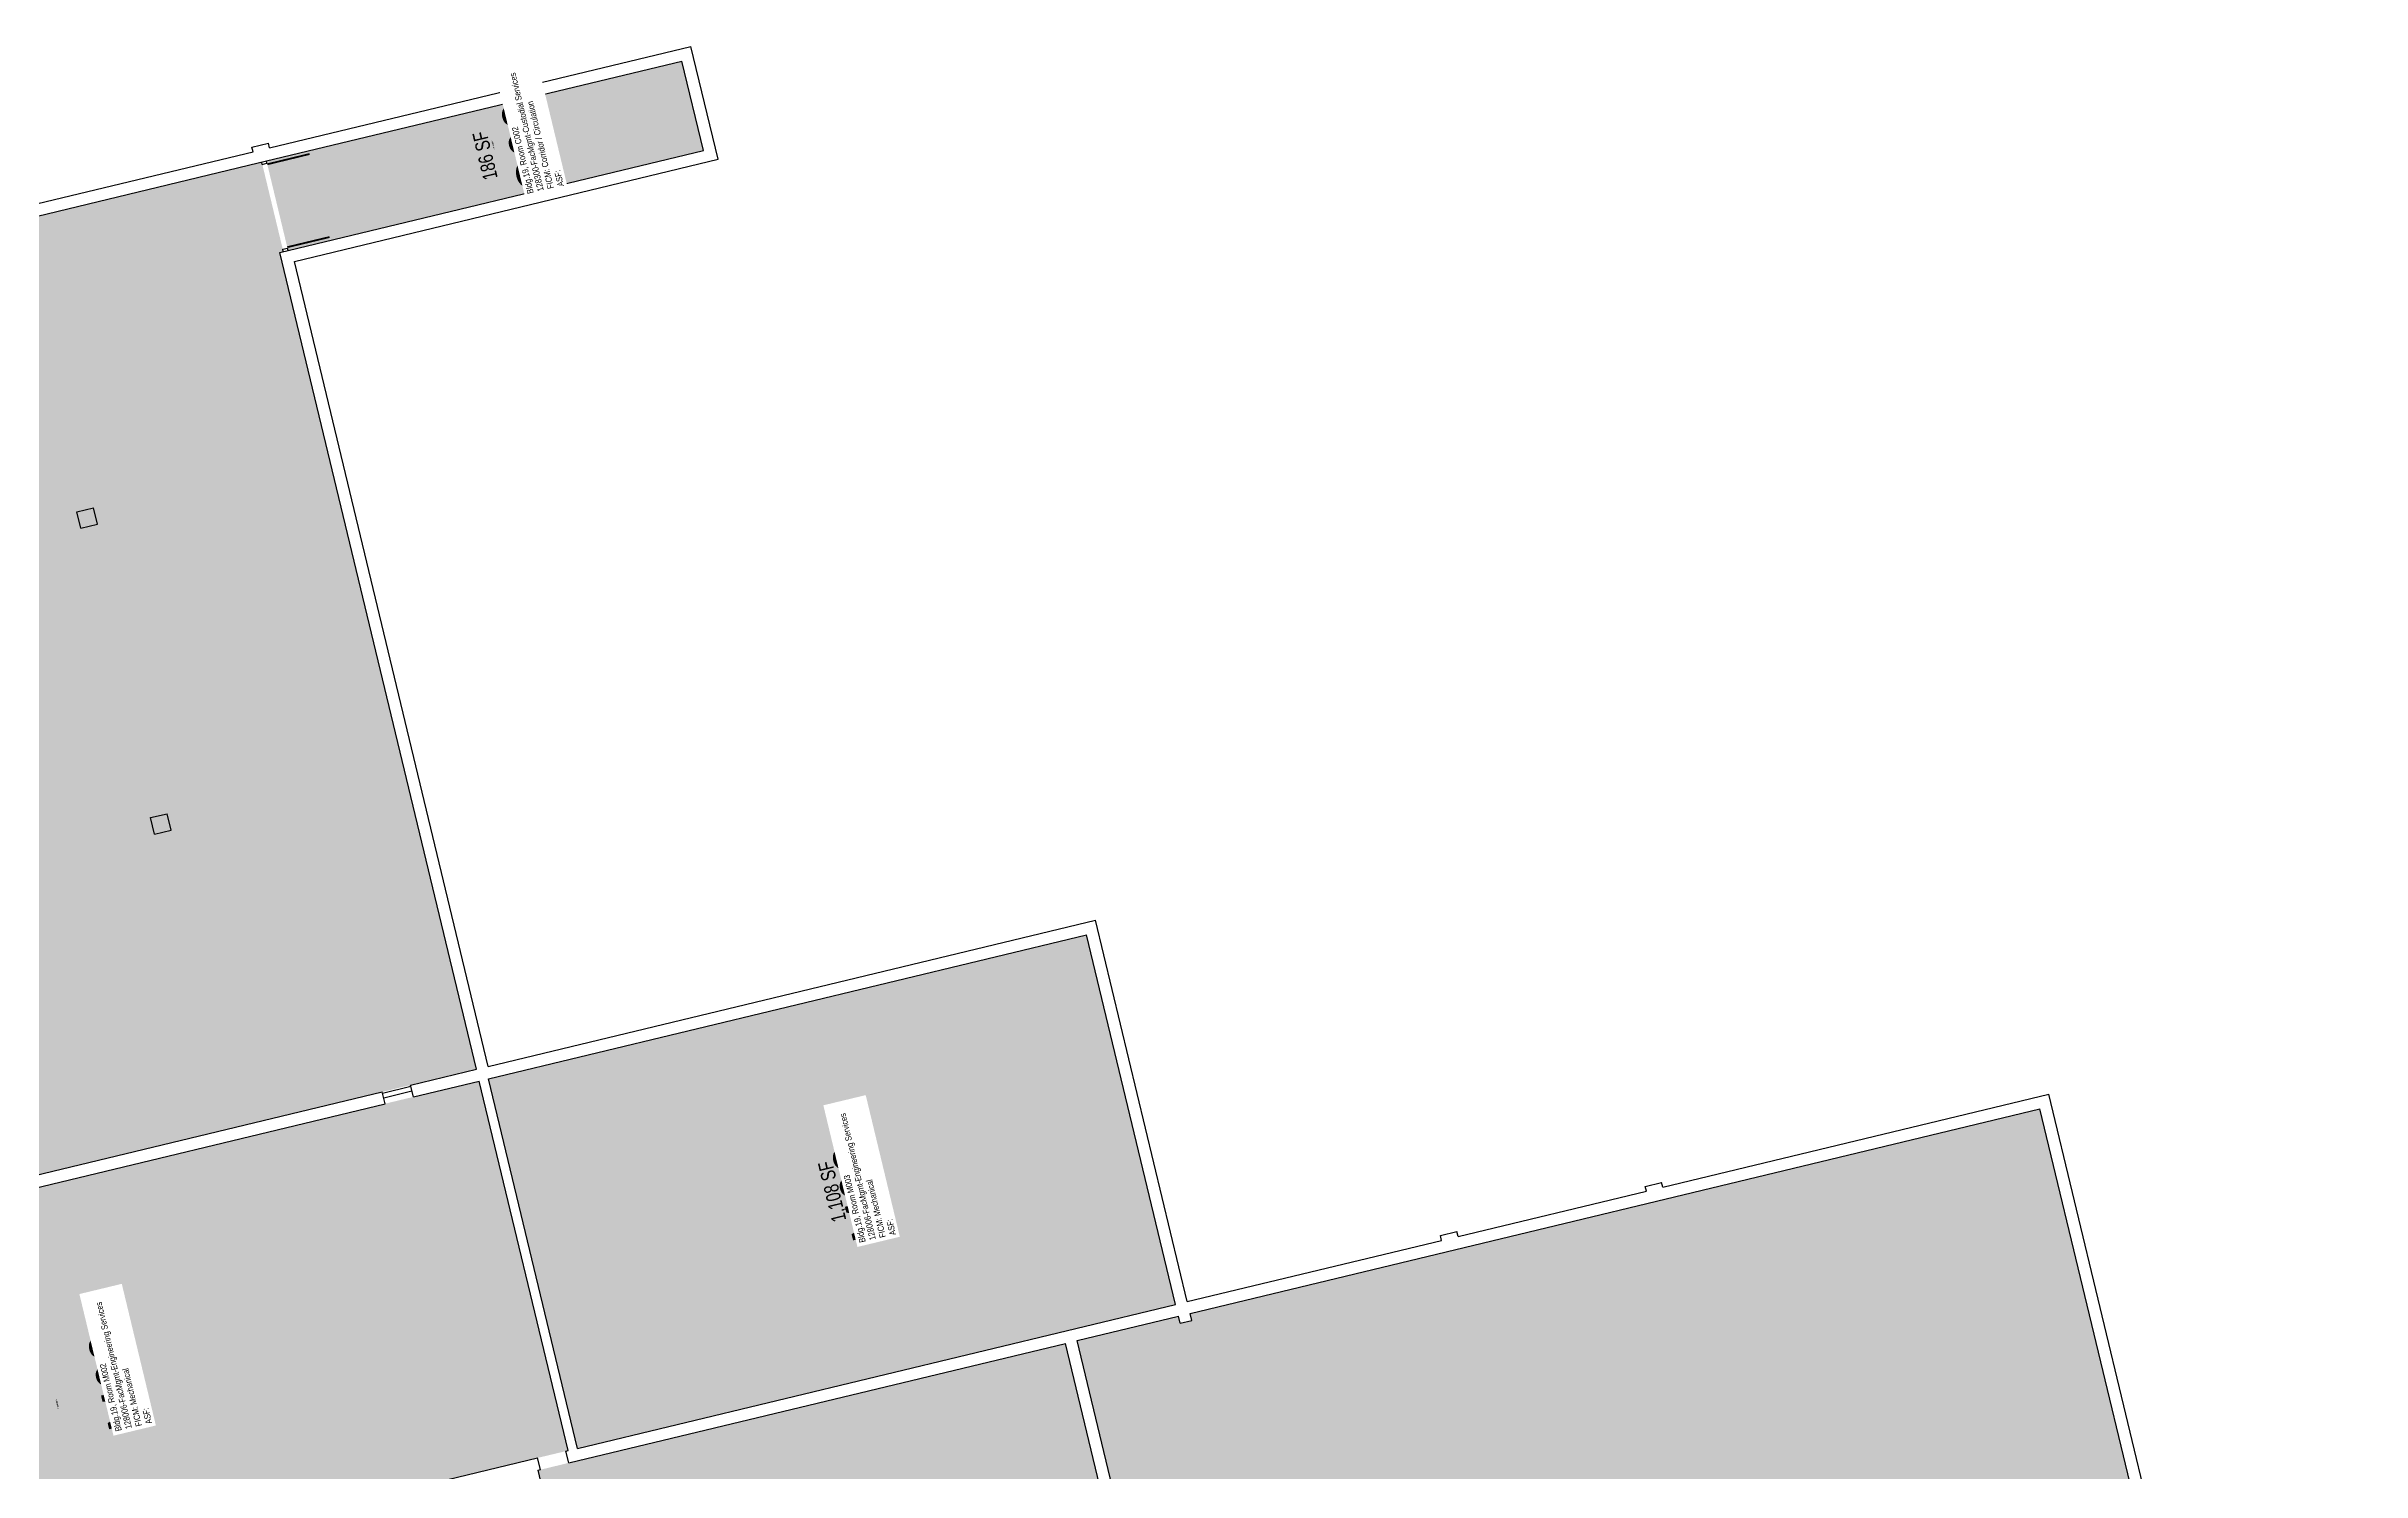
# Model space of a CAD drawing. Header units: inches. Extents: x 69214422 to 69219374, y 27667901 to 27671446.
# Drawn here: x 69217461 to 69219374, y 27670269 to 27671446 of the extents above; entities that cross this region are included whole.
import ezdxf
from ezdxf.enums import TextEntityAlignment as Align

# ---------------------------------------------------------------- set-up
doc = ezdxf.new("R2010")
doc.units = ezdxf.units.IN
doc.header["$LTSCALE"] = 100
doc.header["$MEASUREMENT"] = 0
for name, color, linetype in [('A-COLS', 5, 'CONTINUOUS'), ('A-DOOR', 2, 'CONTINUOUS'), ('A-GLAZ', 1, 'CONTINUOUS'), ('A-IDEN-RNUM', 7, 'CONTINUOUS'), ('A-IDEN-SNUM', 4, 'CONTINUOUS'), ('A-IDEN-VNUM', 4, 'CONTINUOUS'), ('A-WALL', 5, 'CONTINUOUS'), ('AREA-TEXT', 3, 'CONTINUOUS'), ('Rooms-Category-Color', 7, 'CONTINUOUS'), ('Rooms-College-Color', 7, 'CONTINUOUS'), ('Rooms-Department-Color', 7, 'CONTINUOUS'), ('Rooms-Division-Color', 7, 'CONTINUOUS'), ('Rooms-Information', 7, 'CONTINUOUS')]:
    doc.layers.add(name, color=color, linetype=linetype)
doc.styles.add('CP_AREA', font='arial.ttf', dxfattribs={"height": 15})
doc.styles.add('CP_ROOMSNUMBER', font='arial.ttf', dxfattribs={"height": 1})
doc.styles.add('CP_ROOMVNUMBER', font='arial.ttf', dxfattribs={"width": 0.85, "height": 0.075})

msp = doc.modelspace()

# ---------------------------------------------------------------- hatches: boundary and pattern name
at = {"layer": 'Rooms-Category-Color', "true_color": 0xadadad}
for points in [[(69217661, 27671277.7), (69218004.2, 27671360.3), (69217986.4, 27671434.2), (69217648, 27671352.8), (69217643.2, 27671351.6)], [(69217826.7, 27670593.5), (69217852, 27670599.6), (69217925.9, 27670617.4), (69217931.7, 27670618.8), (69218089.2, 27670656.7), (69218117.4, 27670663.5), (69218123.2, 27670664.9), (69218320.6, 27670712.4), (69218354.8, 27670570.5), (69218356.2, 27670564.6), (69218376.5, 27670480), (69218377.9, 27670474.2), (69218394.1, 27670407.1), (69217900.2, 27670288.2)], [(69217042.8, 27670175.4), (69217064.1, 27670087), (69217867.1, 27670280.3), (69217890.5, 27670285.9), (69217892.4, 27670286.4), (69217818.9, 27670591.6), (69217798.5, 27670586.7), (69217788.8, 27670584.4), (69217764.5, 27670578.5), (69217741.1, 27670572.9), (69217442.2, 27670501), (69217372.2, 27670484.1), (69217104.3, 27670419.6), (69217090.7, 27670416.3), (69217084.9, 27670414.9), (69216990.6, 27670392.2), (69216997.6, 27670363.1), (69217003.2, 27670339.7), (69217034.8, 27670208.5)], [(69218324, 27670330.6), (69218312.8, 27670377.3), (69218396.4, 27670397.4), (69218397.8, 27670391.6), (69218407.5, 27670393.9), (69218406.1, 27670399.7), (69218616.1, 27670450.3), (69218629.7, 27670453.6), (69218785.3, 27670491), (69218798.9, 27670494.3), (69219108.1, 27670568.7), (69219145.4, 27670413.6), (69219205.2, 27670165.2), (69219290, 27669813), (69219361.5, 27669515.8), (69218883.2, 27669400.6), (69218869.6, 27669397.4), (69218659.6, 27669346.8), (69218566.3, 27669324.3), (69218448.8, 27669812.4), (69218428.4, 27669897), (69218424.4, 27669913.5), (69218354.1, 27670205.6), (69218352.5, 27670212.3), (69218335.3, 27670283.9), (69218333.9, 27670289.8), (69218332.5, 27670295.6)], [(69217874.3, 27670271.7), (69217892.8, 27670276.2), (69217894.7, 27670276.6), (69217955, 27670291.1), (69218063.9, 27670317.4), (69218069.7, 27670318.8), (69218179.6, 27670345.2), (69218185.4, 27670346.6), (69218299.2, 27670374), (69218303.1, 27670374.9), (69218415.2, 27669909.2), (69218411.3, 27669908.3), (69218414.6, 27669894.7), (69218418.5, 27669895.6), (69218556.3, 27669323), (69218552.4, 27669322), (69218553.3, 27669318.2), (69218121.7, 27669214.2), (69218121, 27669217.2), (69218075.8, 27669404.8), (69218064.6, 27669451.5), (69218057.1, 27669482.6), (69217980.6, 27669800.5), (69217979.2, 27669806.3), (69217883.9, 27670202), (69217878.3, 27670225.4), (69217875.9, 27670235.1), (69217868.9, 27670264.3), (69217867.5, 27670270.1), (69217869.5, 27670270.6)]]:
    msp.add_hatch(color=253, dxfattribs=at).paths.add_polyline_path(points)
at = {"layer": 'Rooms-Category-Color', "true_color": 0xe3c5e1}
msp.add_hatch(color=254, dxfattribs=at).paths.add_polyline_path([(69217762.1, 27670588.3), (69217816.6, 27670601.4), (69217791.1, 27670707.3), (69217789.7, 27670713.2), (69217711.7, 27671036.9), (69217710.3, 27671042.8), (69217659.9, 27671252.3), (69217654.2, 27671276.1), (69217657.1, 27671276.8), (69217639.3, 27671350.7), (69217636.4, 27671350), (69217634.4, 27671349.5), (69217478.9, 27671312.1), (69217473, 27671310.7), (69217232.9, 27671252.9), (69216808, 27671150.6), (69216923.2, 27670672.2), (69217035.9, 27670699.4), (69217069.7, 27670559.4), (69216956.9, 27670532.2), (69216988.2, 27670402), (69217738.8, 27670582.6)])
at = {"layer": 'Rooms-College-Color', "true_color": 0xadadad}
for points in [[(69217661, 27671277.7), (69218004.2, 27671360.3), (69217986.4, 27671434.2), (69217648, 27671352.8), (69217643.2, 27671351.6)], [(69217762.1, 27670588.3), (69217816.6, 27670601.4), (69217791.1, 27670707.3), (69217789.7, 27670713.2), (69217711.7, 27671036.9), (69217710.3, 27671042.8), (69217659.9, 27671252.3), (69217654.2, 27671276.1), (69217657.1, 27671276.8), (69217639.3, 27671350.7), (69217636.4, 27671350), (69217634.4, 27671349.5), (69217478.9, 27671312.1), (69217473, 27671310.7), (69217232.9, 27671252.9), (69216808, 27671150.6), (69216923.2, 27670672.2), (69217035.9, 27670699.4), (69217069.7, 27670559.4), (69216956.9, 27670532.2), (69216988.2, 27670402), (69217738.8, 27670582.6)], [(69217826.7, 27670593.5), (69217852, 27670599.6), (69217925.9, 27670617.4), (69217931.7, 27670618.8), (69218089.2, 27670656.7), (69218117.4, 27670663.5), (69218123.2, 27670664.9), (69218320.6, 27670712.4), (69218354.8, 27670570.5), (69218356.2, 27670564.6), (69218376.5, 27670480), (69218377.9, 27670474.2), (69218394.1, 27670407.1), (69217900.2, 27670288.2)], [(69217042.8, 27670175.4), (69217064.1, 27670087), (69217867.1, 27670280.3), (69217890.5, 27670285.9), (69217892.4, 27670286.4), (69217818.9, 27670591.6), (69217798.5, 27670586.7), (69217788.8, 27670584.4), (69217764.5, 27670578.5), (69217741.1, 27670572.9), (69217442.2, 27670501), (69217372.2, 27670484.1), (69217104.3, 27670419.6), (69217090.7, 27670416.3), (69217084.9, 27670414.9), (69216990.6, 27670392.2), (69216997.6, 27670363.1), (69217003.2, 27670339.7), (69217034.8, 27670208.5)], [(69218324, 27670330.6), (69218312.8, 27670377.3), (69218396.4, 27670397.4), (69218397.8, 27670391.6), (69218407.5, 27670393.9), (69218406.1, 27670399.7), (69218616.1, 27670450.3), (69218629.7, 27670453.6), (69218785.3, 27670491), (69218798.9, 27670494.3), (69219108.1, 27670568.7), (69219145.4, 27670413.6), (69219205.2, 27670165.2), (69219290, 27669813), (69219361.5, 27669515.8), (69218883.2, 27669400.6), (69218869.6, 27669397.4), (69218659.6, 27669346.8), (69218566.3, 27669324.3), (69218448.8, 27669812.4), (69218428.4, 27669897), (69218424.4, 27669913.5), (69218354.1, 27670205.6), (69218352.5, 27670212.3), (69218335.3, 27670283.9), (69218333.9, 27670289.8), (69218332.5, 27670295.6)], [(69217874.3, 27670271.7), (69217892.8, 27670276.2), (69217894.7, 27670276.6), (69217955, 27670291.1), (69218063.9, 27670317.4), (69218069.7, 27670318.8), (69218179.6, 27670345.2), (69218185.4, 27670346.6), (69218299.2, 27670374), (69218303.1, 27670374.9), (69218415.2, 27669909.2), (69218411.3, 27669908.3), (69218414.6, 27669894.7), (69218418.5, 27669895.6), (69218556.3, 27669323), (69218552.4, 27669322), (69218553.3, 27669318.2), (69218121.7, 27669214.2), (69218121, 27669217.2), (69218075.8, 27669404.8), (69218064.6, 27669451.5), (69218057.1, 27669482.6), (69217980.6, 27669800.5), (69217979.2, 27669806.3), (69217883.9, 27670202), (69217878.3, 27670225.4), (69217875.9, 27670235.1), (69217868.9, 27670264.3), (69217867.5, 27670270.1), (69217869.5, 27670270.6)]]:
    msp.add_hatch(color=253, dxfattribs=at).paths.add_polyline_path(points)
at = {"layer": 'Rooms-Department-Color', "true_color": 0xacacac}
for points in [[(69217661, 27671277.7), (69218004.2, 27671360.3), (69217986.4, 27671434.2), (69217648, 27671352.8), (69217643.2, 27671351.6)], [(69217826.7, 27670593.5), (69217852, 27670599.6), (69217925.9, 27670617.4), (69217931.7, 27670618.8), (69218089.2, 27670656.7), (69218117.4, 27670663.5), (69218123.2, 27670664.9), (69218320.6, 27670712.4), (69218354.8, 27670570.5), (69218356.2, 27670564.6), (69218376.5, 27670480), (69218377.9, 27670474.2), (69218394.1, 27670407.1), (69217900.2, 27670288.2)], [(69217042.8, 27670175.4), (69217064.1, 27670087), (69217867.1, 27670280.3), (69217890.5, 27670285.9), (69217892.4, 27670286.4), (69217818.9, 27670591.6), (69217798.5, 27670586.7), (69217788.8, 27670584.4), (69217764.5, 27670578.5), (69217741.1, 27670572.9), (69217442.2, 27670501), (69217372.2, 27670484.1), (69217104.3, 27670419.6), (69217090.7, 27670416.3), (69217084.9, 27670414.9), (69216990.6, 27670392.2), (69216997.6, 27670363.1), (69217003.2, 27670339.7), (69217034.8, 27670208.5)], [(69218324, 27670330.6), (69218312.8, 27670377.3), (69218396.4, 27670397.4), (69218397.8, 27670391.6), (69218407.5, 27670393.9), (69218406.1, 27670399.7), (69218616.1, 27670450.3), (69218629.7, 27670453.6), (69218785.3, 27670491), (69218798.9, 27670494.3), (69219108.1, 27670568.7), (69219145.4, 27670413.6), (69219205.2, 27670165.2), (69219290, 27669813), (69219361.5, 27669515.8), (69218883.2, 27669400.6), (69218869.6, 27669397.4), (69218659.6, 27669346.8), (69218566.3, 27669324.3), (69218448.8, 27669812.4), (69218428.4, 27669897), (69218424.4, 27669913.5), (69218354.1, 27670205.6), (69218352.5, 27670212.3), (69218335.3, 27670283.9), (69218333.9, 27670289.8), (69218332.5, 27670295.6)], [(69217874.3, 27670271.7), (69217892.8, 27670276.2), (69217894.7, 27670276.6), (69217955, 27670291.1), (69218063.9, 27670317.4), (69218069.7, 27670318.8), (69218179.6, 27670345.2), (69218185.4, 27670346.6), (69218299.2, 27670374), (69218303.1, 27670374.9), (69218415.2, 27669909.2), (69218411.3, 27669908.3), (69218414.6, 27669894.7), (69218418.5, 27669895.6), (69218556.3, 27669323), (69218552.4, 27669322), (69218553.3, 27669318.2), (69218121.7, 27669214.2), (69218121, 27669217.2), (69218075.8, 27669404.8), (69218064.6, 27669451.5), (69218057.1, 27669482.6), (69217980.6, 27669800.5), (69217979.2, 27669806.3), (69217883.9, 27670202), (69217878.3, 27670225.4), (69217875.9, 27670235.1), (69217868.9, 27670264.3), (69217867.5, 27670270.1), (69217869.5, 27670270.6)]]:
    msp.add_hatch(color=253, dxfattribs=at).paths.add_polyline_path(points)
at = {"layer": 'Rooms-Department-Color', "true_color": 0x80bc67}
msp.add_hatch(color=83, dxfattribs=at).paths.add_polyline_path([(69217762.1, 27670588.3), (69217816.6, 27670601.4), (69217791.1, 27670707.3), (69217789.7, 27670713.2), (69217711.7, 27671036.9), (69217710.3, 27671042.8), (69217659.9, 27671252.3), (69217654.2, 27671276.1), (69217657.1, 27671276.8), (69217639.3, 27671350.7), (69217636.4, 27671350), (69217634.4, 27671349.5), (69217478.9, 27671312.1), (69217473, 27671310.7), (69217232.9, 27671252.9), (69216808, 27671150.6), (69216923.2, 27670672.2), (69217035.9, 27670699.4), (69217069.7, 27670559.4), (69216956.9, 27670532.2), (69216988.2, 27670402), (69217738.8, 27670582.6)])
at = {"layer": 'Rooms-Division-Color', "true_color": 0xadadad}
for points in [[(69217661, 27671277.7), (69218004.2, 27671360.3), (69217986.4, 27671434.2), (69217648, 27671352.8), (69217643.2, 27671351.6)], [(69217826.7, 27670593.5), (69217852, 27670599.6), (69217925.9, 27670617.4), (69217931.7, 27670618.8), (69218089.2, 27670656.7), (69218117.4, 27670663.5), (69218123.2, 27670664.9), (69218320.6, 27670712.4), (69218354.8, 27670570.5), (69218356.2, 27670564.6), (69218376.5, 27670480), (69218377.9, 27670474.2), (69218394.1, 27670407.1), (69217900.2, 27670288.2)], [(69217042.8, 27670175.4), (69217064.1, 27670087), (69217867.1, 27670280.3), (69217890.5, 27670285.9), (69217892.4, 27670286.4), (69217818.9, 27670591.6), (69217798.5, 27670586.7), (69217788.8, 27670584.4), (69217764.5, 27670578.5), (69217741.1, 27670572.9), (69217442.2, 27670501), (69217372.2, 27670484.1), (69217104.3, 27670419.6), (69217090.7, 27670416.3), (69217084.9, 27670414.9), (69216990.6, 27670392.2), (69216997.6, 27670363.1), (69217003.2, 27670339.7), (69217034.8, 27670208.5)], [(69218324, 27670330.6), (69218312.8, 27670377.3), (69218396.4, 27670397.4), (69218397.8, 27670391.6), (69218407.5, 27670393.9), (69218406.1, 27670399.7), (69218616.1, 27670450.3), (69218629.7, 27670453.6), (69218785.3, 27670491), (69218798.9, 27670494.3), (69219108.1, 27670568.7), (69219145.4, 27670413.6), (69219205.2, 27670165.2), (69219290, 27669813), (69219361.5, 27669515.8), (69218883.2, 27669400.6), (69218869.6, 27669397.4), (69218659.6, 27669346.8), (69218566.3, 27669324.3), (69218448.8, 27669812.4), (69218428.4, 27669897), (69218424.4, 27669913.5), (69218354.1, 27670205.6), (69218352.5, 27670212.3), (69218335.3, 27670283.9), (69218333.9, 27670289.8), (69218332.5, 27670295.6)], [(69217874.3, 27670271.7), (69217892.8, 27670276.2), (69217894.7, 27670276.6), (69217955, 27670291.1), (69218063.9, 27670317.4), (69218069.7, 27670318.8), (69218179.6, 27670345.2), (69218185.4, 27670346.6), (69218299.2, 27670374), (69218303.1, 27670374.9), (69218415.2, 27669909.2), (69218411.3, 27669908.3), (69218414.6, 27669894.7), (69218418.5, 27669895.6), (69218556.3, 27669323), (69218552.4, 27669322), (69218553.3, 27669318.2), (69218121.7, 27669214.2), (69218121, 27669217.2), (69218075.8, 27669404.8), (69218064.6, 27669451.5), (69218057.1, 27669482.6), (69217980.6, 27669800.5), (69217979.2, 27669806.3), (69217883.9, 27670202), (69217878.3, 27670225.4), (69217875.9, 27670235.1), (69217868.9, 27670264.3), (69217867.5, 27670270.1), (69217869.5, 27670270.6)]]:
    msp.add_hatch(color=253, dxfattribs=at).paths.add_polyline_path(points)
at = {"layer": 'Rooms-Division-Color', "true_color": 0x80bc67}
msp.add_hatch(color=83, dxfattribs=at).paths.add_polyline_path([(69217762.1, 27670588.3), (69217816.6, 27670601.4), (69217791.1, 27670707.3), (69217789.7, 27670713.2), (69217711.7, 27671036.9), (69217710.3, 27671042.8), (69217659.9, 27671252.3), (69217654.2, 27671276.1), (69217657.1, 27671276.8), (69217639.3, 27671350.7), (69217636.4, 27671350), (69217634.4, 27671349.5), (69217478.9, 27671312.1), (69217473, 27671310.7), (69217232.9, 27671252.9), (69216808, 27671150.6), (69216923.2, 27670672.2), (69217035.9, 27670699.4), (69217069.7, 27670559.4), (69216956.9, 27670532.2), (69216988.2, 27670402), (69217738.8, 27670582.6)])

# ---------------------------------------------------------------- linework, layer by layer
at = {"layer": 'A-COLS'}
for p, q in [((69217486.6, 27671061.9), (69217500.2, 27671065.2)), ((69217489.9, 27671048.3), (69217486.6, 27671061.9)), ((69217503.5, 27671051.6), (69217500.2, 27671065.2)), ((69217489.9, 27671048.3), (69217503.5, 27671051.6)), ((69217547.5, 27670809.2), (69217561.1, 27670812.4)), ((69217550.7, 27670795.5), (69217547.5, 27670809.2)), ((69217564.4, 27670798.8), (69217561.1, 27670812.4)), ((69217550.7, 27670795.5), (69217564.4, 27670798.8))]:
    msp.add_line(p, q, dxfattribs=at)
at = {"layer": 'A-DOOR'}
for points in [[(69217643.8, 27671348.9, 1.5, 1.5, 0), (69217678.8, 27671357.4, 0, 0, 0), (69217679, 27671356.6, 0, 0, -0.414214), (69217650.6, 27671314.3, 0, 0, -0.414214)], [(69217660.3, 27671280.4, 1.5, 1.5, 0), (69217695.3, 27671288.8, 0, 0, 0), (69217695.1, 27671289.6, 0, 0, 0.414214), (69217650.6, 27671314.3, 0, 0, 0.414214)]]:
    msp.add_lwpolyline(points, format="xyseb", dxfattribs=at)
at = {"layer": 'A-GLAZ'}
for p, q in [((69217739, 27670581.7), (69217762.4, 27670587.3)), ((69217740, 27670577.8), (69217763.3, 27670583.4))]:
    msp.add_line(p, q, dxfattribs=at)
at = {"layer": 'A-WALL'}
for p, q in [((69217645.7, 27671362.5), (69217993.7, 27671446.3)), ((69218016.2, 27671353), (69217993.7, 27671446.3)), ((69217636.4, 27671350), (69217986.4, 27671434.2)), ((69218004.2, 27671360.3), (69217986.4, 27671434.2)), ((69217631.1, 27671363.1), (69217644.8, 27671366.4)), ((69217632.1, 27671359.2), (69217631.1, 27671363.1)), ((69217645.7, 27671362.5), (69217644.8, 27671366.4)), ((69217654.2, 27671276.1), (69218004.2, 27671360.3)), ((69216808, 27671150.6), (69217636.4, 27671350)), ((69217440.6, 27671313.1), (69217632.1, 27671359.2)), ((69217639.7, 27671348.7), (69217639.3, 27671350.7)), ((69217639.7, 27671348.7), (69217643.6, 27671349.7)), ((69217643.6, 27671349.7), (69217643.2, 27671351.6)), ((69217666.2, 27671268.7), (69218016.2, 27671353)), ((69217816.6, 27670601.4), (69217654.2, 27671276.1)), ((69217656.6, 27671278.7), (69217660.5, 27671279.7)), ((69217657.1, 27671276.8), (69217656.6, 27671278.7)), ((69217661, 27671277.7), (69217660.5, 27671279.7)), ((69217826.3, 27670603.7), (69217666.2, 27671268.7)), ((69217826.3, 27670603.7), (69218328, 27670724.5)), ((69217826.7, 27670593.5), (69218320.6, 27670712.4)), ((69218394.1, 27670407.1), (69218320.6, 27670712.4)), ((69218403.8, 27670409.5), (69218328, 27670724.5)), ((69217762.1, 27670588.3), (69217816.6, 27670601.4)), ((69216988.2, 27670402), (69217738.8, 27670582.6)), ((69217741.1, 27670572.9), (69217738.8, 27670582.6)), ((69217764.5, 27670578.5), (69217762.1, 27670588.3)), ((69217764.5, 27670578.5), (69217818.9, 27670591.6)), ((69217892.4, 27670286.4), (69217818.9, 27670591.6)), ((69217900.2, 27670288.2), (69217826.7, 27670593.5)), ((69218796.6, 27670504), (69219115.5, 27670580.8)), ((69219373.8, 27669507.4), (69219115.5, 27670580.8)), ((69216990.6, 27670392.2), (69217741.1, 27670572.9)), ((69218406.1, 27670399.7), (69219108.1, 27670568.7)), ((69219361.5, 27669515.8), (69219108.1, 27670568.7)), ((69218627.4, 27670463.3), (69218783, 27670500.7)), ((69218782, 27670504.6), (69218795.6, 27670507.9)), ((69218783, 27670500.7), (69218782, 27670504.6)), ((69218796.6, 27670504), (69218795.6, 27670507.9)), ((69218612.9, 27670463.9), (69218626.5, 27670467.2)), ((69218613.8, 27670460), (69218612.9, 27670463.9)), ((69218627.4, 27670463.3), (69218626.5, 27670467.2)), ((69218403.8, 27670409.5), (69218613.8, 27670460)), ((69217900.2, 27670288.2), (69218394.1, 27670407.1)), ((69218312.8, 27670377.3), (69218396.4, 27670397.4)), ((69218397.8, 27670391.6), (69218396.4, 27670397.4)), ((69218397.8, 27670391.6), (69218407.5, 27670393.9)), ((69218407.5, 27670393.9), (69218406.1, 27670399.7)), ((69217892.8, 27670276.2), (69218303.1, 27670374.9)), ((69218415.2, 27669909.2), (69218303.1, 27670374.9)), ((69218566.3, 27669324.3), (69218312.8, 27670377.3)), ((69217064.1, 27670087), (69217867.1, 27670280.3)), ((69217869.5, 27670270.6), (69217867.1, 27670280.3)), ((69217867.5, 27670270.1), (69217869.5, 27670270.6)), ((69217875.9, 27670235.1), (69217867.5, 27670270.1)), ((69217890.5, 27670285.9), (69217892.4, 27670286.4)), ((69217892.8, 27670276.2), (69217890.5, 27670285.9))]:
    msp.add_line(p, q, dxfattribs=at)

# ---------------------------------------------------------------- texts
at = {"layer": 'A-IDEN-RNUM', "style": 'CP_ROOMSNUMBER', "width": 0.85}
for s, p in [('C002-00', (69217830.4, 27671364.7)), ('M003-00', (69218135.3, 27670505.9)), ('M002-00', (69217470.4, 27670324.8))]:
    msp.add_text(s, height=1, rotation=103.5348, dxfattribs=at).set_placement(p, align=Align.MIDDLE)
at = {"layer": 'A-IDEN-SNUM', "style": 'CP_ROOMSNUMBER', "width": 0.85}
for s, p in [('0190C00200', (69217830.4, 27671364.7)), ('0190M00300', (69218135.3, 27670505.9)), ('0190M00200', (69217470.4, 27670324.8))]:
    msp.add_text(s, height=1, rotation=103.5348, dxfattribs=at).set_placement(p, align=Align.MIDDLE)
at = {"layer": 'A-IDEN-VNUM', "style": 'CP_ROOMVNUMBER', "width": 0.85}
for s, p in [('C02', (69217862.4, 27671365.2)), ('M03', (69218136.3, 27670501.2)), ('M02', (69217521.8, 27670345.2))]:
    msp.add_text(s, height=36, rotation=103.5348, dxfattribs=at).set_placement(p, align=Align.MIDDLE)
at = {"layer": 'AREA-TEXT', "style": 'CP_AREA', "width": 0.75}
for s, p in [('186 SF', (69217823.7, 27671356)), ('1,108 SF', (69218110.4, 27670500.3))]:
    msp.add_text(s, height=12, rotation=103.5348, dxfattribs=at).set_placement(p, align=Align.MIDDLE_CENTER)

# ---------------------------------------------------------------- next in the draw order: texts
at = {"layer": 'Rooms-Information', "char_height": 5.143, "width": 115.2, "attachment_point": 7, "rotation": 103.5348, "style": 'CP_ROOMVNUMBER', "bg_fill": 3, "box_fill_scale": 1.5, "bg_fill_color": 256, "bg_fill_true_color": 13158600, "bg_fill_transparency": 0}
for s, insert in [('Bldg.19, Room C002^M^J128300-FacMgmt-Custodial Services^M^JFICM: Corridor / Circulation^M^JASF: ', (69217889, 27671331.3)), ('Bldg.19, Room M003^M^J128006-FacMgmt-Engineering Services^M^JFICM: Mechanical^M^JASF: ', (69218163.3, 27670464.9)), ('Bldg.19, Room M002^M^J128006-FacMgmt-Engineering Services^M^JFICM: Mechanical^M^JASF: ', (69217548.8, 27670309))]:
    msp.add_mtext(s, dxfattribs=dict(at, insert=insert))

doc.saveas('drawing.dxf')
